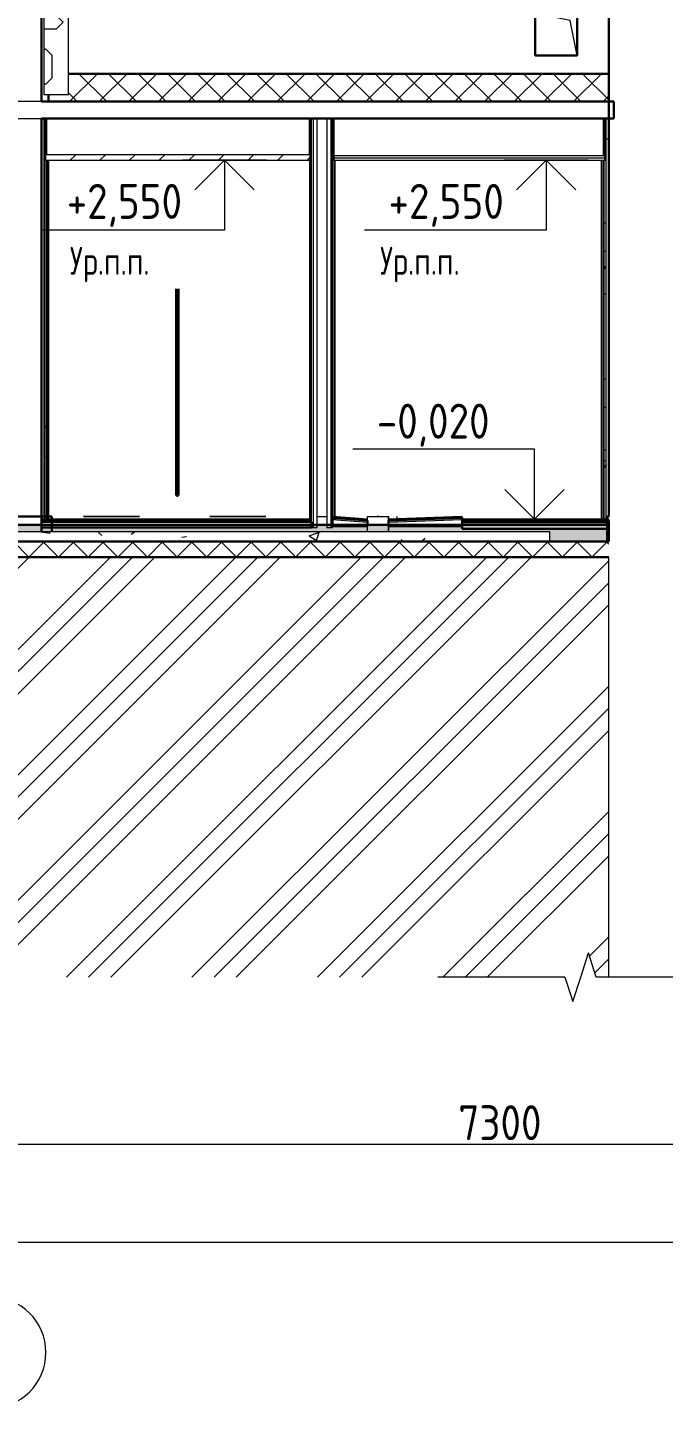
# Model space of a CAD drawing. Header units: millimetres. Extents: x -3929 to 624051, y 52832 to 514950.
# Drawn here: x 496946 to 501496, y 106358 to 116246 of the extents above; entities that cross this region are included whole.
import ezdxf

# ---------------------------------------------------------------- set-up
doc = ezdxf.new("R2010")
doc.units = ezdxf.units.MM
for name, color, linetype, lineweight in [('Аннотация', 7, 'Continuous', 18), ('Обобщенные модели', 7, 'Continuous', 18), ('Оси', 253, 'Continuous', 9), ('Отметки', 7, 'Continuous', 9), ('Перекрытие', 7, 'Continuous', 18), ('Перекрытие штриховка', 7, 'Continuous', 18), ('Потолки', 7, 'Continuous', 9), ('Размеры', 7, 'Continuous', 9), ('Сантехника', 7, 'Continuous', 18), ('Стены внутренние', 7, 'Continuous', 18), ('Стены наружные', 7, 'Continuous', 18), ('Стены несущие', 7, 'Continuous', 30), ('Стены отделка', 7, 'Continuous', 30), ('Стены штриховка', 7, 'Continuous', 9), ('Узлы', 7, 'Continuous', 18), ('ШТРИХОВКА', 252, 'Continuous', 15)]:
    doc.layers.add(name, color=color, linetype=linetype, lineweight=lineweight)
doc.layers.add('Линии', color=7, linetype='Continuous', lineweight=9, true_color=0x00a600)
doc.styles.add('GOST Common_1', font='GOST_Common.ttf', dxfattribs={"width": 0.9, "height": 250})
doc.styles.add('GOST Common_3', font='GOST_Common.ttf', dxfattribs={"width": 0.8, "height": 350})
doc.dimstyles.new('ADSK_Основной_2_5_мм_Округление_до_10_мм', dxfattribs={"dimscale": 304.8, "dimtxt": 251.428749, "dimasz": 0.463911, "dimexe": 0.492126, "dimexo": 0.492126, "dimgap": 0.098425, "dimtad": 1, "dimdec": 0, "dimrnd": 10, "dimdsep": 46, "dimtxsty": 'GOST Common_1', "dimblk1": 'OBLIQUE', "dimblk2": 'OBLIQUE', "dimsah": 1, "dimcen": 0.09, "dimdle": 0.492126, "dimazin": 2, "dimtfac": 1, "dimtdec": 4, "dimtix": 1, "dimtmove": 0, "dimatfit": 3, "dimfxl": 1, "dimtvp": 1, "dimtolj": 1, "dimtzin": 0, "dimlwd": 20, "dimlwe": 20, "dimarcsym": 2})
pattern_1 = [(0, (492818.01, 121045.93), (406.4, 101.6), [33.528, -271.272, 33.528, -271.272, -1625.6]), (0, (492818.01, 121045.93), (406.4, 101.6), [-609.6, 33.528, -576.072, 33.528, -271.272, -711.2]), (0, (492818.01, 121045.93), (406.4, 101.6), [-1524, 33.528, -169.672, 33.528, -474.472]), (120, (492970.41, 121096.73), (-291.1882, 301.1527), [33.528, -271.272, 33.528, -271.272, -1625.6]), (120, (492970.41, 121096.73), (-291.1882, 301.1527), [-609.6, 33.528, -576.072, 33.528, -271.272, -711.2]), (120, (492970.41, 121096.73), (-291.1882, 301.1527), [-1524, 33.528, -169.672, 33.528, -474.472]), (240, (493021.21, 121299.93), (-115.2118, -402.7527), [33.528, -271.272, 33.528, -271.272, -1625.6]), (240, (493021.21, 121299.93), (-115.2118, -402.7527), [-609.6, 33.528, -576.072, 33.528, -271.272, -711.2]), (240, (493021.21, 121299.93), (-115.2118, -402.7527), [-1524, 33.528, -169.672, 33.528, -474.472])]
pattern_2 = [(45, (492818.01, 121045.93), (-106.066, 106.066), []), (135, (492818.01, 121045.93), (-106.066, -106.066), [])]

# ---------------------------------------------------------------- blocks, each defined once
blk = doc.blocks.new('GM_Отверстие прямоугольное _в плите_ - Отверстие-1400855-Разрез 2-2')
at = {"layer": 'Обобщенные модели'}
for p, q in [((15647, -110), (15647, 0)), ((15647, 0), (15797, 0)), ((15719.5, 1), (15719.5, 0)), ((15722, 1), (15719.5, 1)), ((15724.5, 1), (15722, 1)), ((15724.5, 0), (15724.5, 1)), ((15797, 0), (15797, -110)), ((15647, 0), (15797, 0)), ((15647, -110), (15647, 0)), ((15797, -110), (15797, 0))]:
    blk.add_line(p, q, dxfattribs=at)
blk = doc.blocks.new('131_Сантехническая перегородка - СП-4-3858233-Разрез 2-2')
at = {"layer": 'Обобщенные модели', "lineweight": 40}
for p, q in [((14279.1, 1800), (14279.1, 150)), ((14291.1, 1800), (14279.1, 1800)), ((14291.1, 150), (14291.1, 1800)), ((14279.1, 150), (14291.1, 150))]:
    blk.add_line(p, q, dxfattribs=at)
blk = doc.blocks.new('SND_2D_Унитаз1 - 700x400-610750-Разрез 2-2')
at = {"layer": 'Сантехника'}
for p, q in [((14919.5, 0), (14519.5, 0)), ((14519.5, 0), (14919.5, 0)), ((14919.5, 0), (14519.5, 0))]:
    blk.add_line(p, q, dxfattribs=at)
blk = doc.blocks.new('ADSK_ОбобщеннаяМодель_ОтверстиеПрямоугольное_вСтене - Этаж 1_0_000-5054183-Разрез 2-2')
at = {"layer": 'Узлы'}
for p, q in [((17097.5, 3550), (16847.5, 3600)), ((17147.5, 3300), (17097.5, 3550))]:
    blk.add_line(p, q, dxfattribs=at)
at = {"layer": 'Узлы', "lineweight": 30}
for p, q in [((16847.5, 3600), (16847.5, 3300)), ((17147.5, 3600), (16847.5, 3600)), ((17147.5, 3300), (17147.5, 3600)), ((16847.5, 3300), (17147.5, 3300))]:
    blk.add_line(p, q, dxfattribs=at)
blk = doc.blocks.new('ADSK_Обрыв_Линия - По умолчанию-3135081-Разрез 2-2')
at = {"layer": 'Узлы'}
for p, q in [((17060.3, -3300), (16450.9, -3300)), ((17894.9, -3300), (17282.9, -3300))]:
    blk.add_line(p, q, dxfattribs=at)
blk = doc.blocks.new('Ось сетки - Круг_Ø8 мм-8258-Разрез 2-2')
at = {"layer": 'Оси', "lineweight": 20}
for start, end in [(360, 180), (180, 360)]:
    blk.add_arc((-5, -5988), 400, start, end, dxfattribs=at)
blk = doc.blocks.new('_Oblique')
at = {"color": 0, "linetype": 'ByBlock', "lineweight": -2}
blk.add_line((-0.5, -0.5), (0.5, 0.5), dxfattribs=at)
blk = doc.blocks.new('*D2799')
at = {"layer": 'Defpoints', "color": 0, "transparency": 16777216}
for p in [(496676.1, 108248.8), (496676.1, 108148.9), (503976.1, 108148.9)]:
    blk.add_point(p, dxfattribs=at)
at = {"layer": 'Размеры', "color": 0, "lineweight": 5, "transparency": 16777216}
for p, q in [((496676.1, 108298.9), (496676.1, 108398.8)), ((503976.1, 108298.9), (503976.1, 108398.8)), ((504126.1, 108248.8), (496526.1, 108248.8))]:
    blk.add_line(p, q, dxfattribs=at)
at = {"layer": 'Размеры', "color": 0, "lineweight": 5, "transparency": 16777216, "xscale": 141.4, "yscale": 141.4, "zscale": 141.4, "rotation": 180}
blk.add_blockref('_Oblique', (496676.1, 108248.8), dxfattribs=at)
at = {"layer": 'Размеры', "color": 0, "lineweight": 5, "transparency": 16777216, "xscale": 141.4, "yscale": 141.4, "zscale": 141.4}
blk.add_blockref('_Oblique', (503976.1, 108248.8), dxfattribs=at)
at = {"layer": 'Размеры', "color": 0, "lineweight": 5, "transparency": 16777216, "insert": (500326.1, 108403.8), "char_height": 250, "width": 756.843, "attachment_point": 5, "style": 'GOST Common_1'}
blk.add_mtext('\\A1;7300', dxfattribs=at)
blk = doc.blocks.new('*D2804')
at = {"layer": 'Defpoints', "color": 0, "transparency": 16777216}
for p in [(483726.1, 107648.8), (526776.1, 107648.8), (526776.1, 107548.8)]:
    blk.add_point(p, dxfattribs=at)
at = {"layer": 'Размеры', "color": 0, "lineweight": 5, "transparency": 16777216}
for p, q in [((483576.1, 107548.8), (526926.1, 107548.8)), ((483726.1, 107498.8), (483726.1, 107398.8)), ((526776.1, 107498.8), (526776.1, 107398.8))]:
    blk.add_line(p, q, dxfattribs=at)
at = {"layer": 'Размеры', "color": 0, "lineweight": 5, "transparency": 16777216, "xscale": 141.4, "yscale": 141.4, "zscale": 141.4, "rotation": 180}
blk.add_blockref('_Oblique', (483726.1, 107548.8), dxfattribs=at)
at = {"layer": 'Размеры', "color": 0, "lineweight": 5, "transparency": 16777216, "xscale": 141.4, "yscale": 141.4, "zscale": 141.4}
blk.add_blockref('_Oblique', (526776.1, 107548.8), dxfattribs=at)
at = {"layer": 'Размеры', "color": 0, "lineweight": 5, "transparency": 16777216, "insert": (505251.1, 107703.8), "char_height": 250, "width": 971.623, "attachment_point": 5, "style": 'GOST Common_1'}
blk.add_mtext('\\A1;43050', dxfattribs=at)
blk = doc.blocks.new('Высотные отметки - Стрелка вниз-12094-Разрез 2-2')
at = {"layer": 'Аннотация', "lineweight": 20}
for p, q in [((23173.6, 3220), (22573.6, 3220)), ((22873.6, 3220), (22661.5, 3007.9)), ((22873.6, 3220), (22873.6, 2720)), ((22873.6, 3220), (23085.7, 3007.9)), ((22873.6, 2720), (21573.6, 2720))]:
    blk.add_line(p, q, dxfattribs=at)
blk = doc.blocks.new('Высотные отметки - Стрелка вверх-12093-Разрез 2-2')
at = {"layer": 'Аннотация', "lineweight": 20}
for p, q in [((21738.9, 450), (20438.9, 450)), ((21738.9, -50), (21738.9, 450)), ((21738.9, -50), (21526.8, 162.1)), ((21738.9, -50), (21951, 162.1)), ((22038.9, -50), (21438.9, -50))]:
    blk.add_line(p, q, dxfattribs=at)

msp = doc.modelspace()

# ---------------------------------------------------------------- hatches: boundary and pattern name
at = {"layer": 'Перекрытие штриховка', "lineweight": 9, "true_color": 0x787878}
h = msp.add_hatch(dxfattribs=at)
h.set_pattern_fill('FP_20', color=8, style=0, pattern_type=2)
h.set_pattern_definition([(270, (499591.34, 112717.9), (600, 4e-14), []), (0, (499591.34, 112717.9), (0, 32.45), [])])
h.paths.add_polyline_path([(499528.063, 112725.933), (500029.248, 112745.283), (499528.063, 112745.283), (499528.063, 112730.573)])
h.paths.add_polyline_path([(499378.063, 112725.933), (499378.063, 112745.283), (499147.422, 112744.384), (499367.879, 112726.747)])
at = {"layer": 'Потолки'}
h = msp.add_hatch(dxfattribs=at)
h.set_pattern_fill('FP_3', color=256, style=0, pattern_type=2)
h.set_pattern_definition([(45, (492818.01, 121045.93), (-106.066, 106.066), [])])
h.paths.add_polyline_path([(498926.966, 115295.933), (498978.063, 115295.933), (498978.063, 115335.933), (497063.853, 115335.933), (497063.853, 115295.933), (498816.737, 115295.933)])
at = {"layer": 'Узлы', "lineweight": 5}
h = msp.add_hatch(dxfattribs=at)
h.set_pattern_fill('FP_24', color=256, style=0, pattern_type=2)
h.set_pattern_definition([(45, (492818, 121045.93), (0, 635), [67.352, -381.66]), (0, (492865.64, 121093.56), (317.5, 317.5), [158.75, -476.25]), (315, (493024.4, 121093.56), (635, 0), [67.352, -381.66]), (225, (493072, 121045.93), (0, -635), [67.352, -381.66]), (0, (492865.64, 120998.3), (317.5, 317.5), [158.75, -476.25]), (315, (492818, 121045.93), (635, 0), [67.352, -381.66]), (90, (493214.9, 120966.56), (-317.5, 317.5), [158.75, -476.25]), (45, (493214.9, 121125.3), (0, 635), [67.352, -381.66]), (45, (493262.5, 120918.93), (0, 635), [67.352, -381.66]), (90, (493310.14, 120966.56), (-317.5, 317.5), [158.75, -476.25]), (315, (493214.9, 120966.56), (635, 0), [67.352, -381.66]), (315, (493262.5, 121172.93), (635, 0), [67.352, -381.66])])
h.paths.add_polyline_path([(497071.498, 115765.933), (497237.012, 115765.933), (497237.012, 116645.933), (497061.57, 116645.933), (497061.57, 115765.933), (497071.406, 115765.933)])
h = msp.add_hatch(dxfattribs=at)
h.set_pattern_fill('FP_23', color=256, style=0, pattern_type=2)
h.set_pattern_definition([(50, (492818, 121045.93), (728.737, -63.756), [76.2, -838.2]), (355, (492818, 121045.9), (-140.97, 764.23), [60.96, -670.56]), (100.451, (492878.74, 121040.6), (587.77, 700.467), [64.76, -712.36]), (46.184, (492818, 121249.1), (1084.316, -168.17), [114.3, -1257.3]), (96.636, (492908.4, 121235.1), (949.61, 989.71), [97.14, -1068.54]), (351.184, (492818, 121249.1), (949.62, 989.7), [91.44, -1005.84]), (21, (492919.6, 121198.33), (606.458, -409.06), [76.2, -838.2]), (326, (492919.6, 121198.3), (247.21, 736.753), [60.96, -670.56]), (71.451, (492970.15, 121164.24), (853.67, 327.685), [64.76, -712.36]), (37.5, (492818.01, 121045.93), (12.3547, 338.22), [33.528, -628.904, 33.528, -647.192, -673.1]), (37.5, (492818.01, 121045.93), (12.3547, 338.22), [-1343.152, 33.528, -639.572]), (7.5, (492818, 121045.93), (267.279, 400.722), [33.528, -354.584, 33.528, -613.664, -256.54]), (7.5, (492818, 121045.93), (267.279, 400.722), [-1035.304, 33.528, -223.012]), (327.5, (492591.45, 121045.93), (542.3633, -22.9153), [33.528, -220.472, 33.528, -758.952, -1051.56]), (327.5, (492591.45, 121045.93), (542.3633, -22.9153), [-1046.48, 33.528, -1018.032]), (317.5, (492489.85, 121045.93), (592.517, 101.707), [33.528, -296.672, 33.528, -492.76, -746.76]), (317.5, (492489.85, 121045.93), (592.517, 101.707), [-856.488, 33.528, -713.232])])
h.paths.add_polyline_path([(485689.453, 112545.933), (486192.457, 112545.933), (486192.457, 112565.933), (500682.053, 112565.933), (500682.053, 112635.933), (485619.344, 112635.933), (485619.344, 112545.933)])
h = msp.add_hatch(dxfattribs=at)
h.set_pattern_fill('FP_22', color=256, style=0, pattern_type=2)
h.set_pattern_definition([(45, (492818, 121045.93), (-449.013, 449.013), []), (45, (492976.76, 121045.93), (0, 898.026), []), (45, (492659.26, 121045.93), (0, 898.026), [])])
h.paths.add_polyline_path([(527266.021, 109033.383), (527476.991, 109033.383), (527476.991, 110738.798), (529189.533, 110738.798), (529189.533, 112185.933), (528811.986, 112185.933), (528811.055, 111395.933), (527091.534, 111395.933), (527091.534, 109445.933), (527266.021, 109445.933), (527266.021, 109129.339)])
h.paths.add_polyline_path([(526263.577, 109033.383), (526519.948, 109033.383), (526519.948, 109445.933), (526569.948, 109445.933), (526569.948, 109645.933), (501624.237, 109645.933), (501624.237, 109445.933), (501676.021, 109445.933), (501676.021, 109067.891), (501824.237, 109067.891), (501824.237, 109195.933), (526136.352, 109195.933), (526136.352, 109033.383)])
h.paths.add_polyline_path([(483742.211, 109445.933), (500791.42, 109445.933), (500959.037, 109619.138), (501014.037, 109445.933), (501105.563, 109445.933), (501104.424, 112453.93), (486192.457, 112453.93), (486192.457, 112545.933), (480649.257, 112545.933), (479504.862, 111935.933), (479144.603, 111935.933), (479144.603, 111909.517), (478566.301, 111909.517), (478566.301, 111373.253), (482866.301, 111373.253), (483034.92, 109445.933), (483054.095, 109445.933)])
h.paths.add_polyline_path([(499387.935, 112394.207), (499387.939, 112394.207), (499388.911, 112386.853)])
h = msp.add_hatch(dxfattribs=at)
h.set_pattern_fill('FP_15', color=256, style=0, pattern_type=2)
h.set_pattern_definition(pattern_2)
h.paths.add_polyline_path([(499146.911, 112453.93), (501105.563, 112453.93), (501105.563, 112565.933), (486192.457, 112565.933), (486192.457, 112453.93), (499132.935, 112453.93)])
at = {"layer": 'ШТРИХОВКА'}
h = msp.add_hatch(dxfattribs=at)
h.set_pattern_fill('FP_15', color=252, style=0, pattern_type=2)
h.set_pattern_definition(pattern_2)
h.paths.add_polyline_path([(497095.652, 115715.933), (501105.563, 115715.933), (501105.563, 115915.933), (497237.012, 115915.933), (497237.012, 115765.933), (497095.652, 115765.933)])
h = msp.add_hatch(dxfattribs=at)
h.set_pattern_fill('FP_2', color=252, style=0, pattern_type=2)
h.set_pattern_definition(pattern_1)
h.paths.add_polyline_path([(497078.853, 112745.933), (497078.853, 115295.933), (497063.853, 115295.933), (497063.853, 112745.933)])
h = msp.add_hatch(dxfattribs=at)
h.set_pattern_fill('FP_2', color=252, style=0, pattern_type=2)
h.set_pattern_definition(pattern_1)
h.paths.add_polyline_path([(501085.563, 112725.933), (501085.563, 115295.933), (501070.563, 115295.933), (501070.563, 112725.933)])
h = msp.add_hatch(color=252, dxfattribs=at)
h.paths.add_polyline_path([(499378.063, 112700.853), (499378.063, 112710.885), (499146.063, 112729.445), (499146.063, 112725.933), (499128.063, 112725.933), (499128.063, 112720.853), (499367.879, 112701.668)])
h.paths.add_polyline_path([(499528.063, 112700.915), (500054.617, 112720.915), (500054.617, 112730.922), (499528.063, 112710.922)])
h = msp.add_hatch(dxfattribs=at)
h.set_pattern_fill('FP_2', color=252, style=0, pattern_type=2)
h.set_pattern_definition(pattern_1)
h.paths.add_polyline_path([(500682.053, 112565.933), (501105.563, 112565.933), (501105.563, 112685.933), (486209.344, 112685.933), (486209.344, 112635.933), (500682.053, 112635.933)])
for points in [[(498155.368, 112705.933), (498978.063, 112705.933), (498978.063, 112710.933), (497119.451, 112710.933), (497119.451, 112705.933), (498045.14, 112705.933)], [(500054.617, 112700.933), (501092.684, 112700.933), (501092.684, 112710.933), (500054.617, 112710.922)]]:
    msp.add_hatch(color=252, dxfattribs=at).paths.add_polyline_path(points)

# ---------------------------------------------------------------- linework, layer by layer
at = {"layer": 'Аннотация'}
for p, q in [((500904.037, 109445.933), (500959.037, 109619.138)), ((501014.037, 109445.933), (500959.037, 109619.138)), ((501014.037, 109445.933), (500959.037, 109619.138)), ((500182.053, 109445.933), (499882.053, 109445.933)), ((500791.42, 109445.933), (500847.728, 109272.632)), ((500791.42, 109445.933), (500847.728, 109272.632)), ((500847.728, 109272.632), (500904.037, 109445.933)), ((500847.728, 109272.632), (500904.037, 109445.933))]:
    msp.add_line(p, q, dxfattribs=at)
at = {"layer": 'Линии', "color": 7}
for p, q in [((497061.57, 116645.933), (497061.57, 115765.933)), ((497237.012, 115765.933), (497237.012, 116645.933)), ((497061.57, 115765.933), (497237.012, 115765.933)), ((500682.053, 112635.933), (485619.344, 112635.933)), ((500682.053, 112565.933), (500682.053, 112635.933)), ((501105.563, 109445.933), (501105.563, 112453.93))]:
    msp.add_line(p, q, dxfattribs=at)
at = {"layer": 'Линии', "color": 7, "lineweight": 30}
for p, q in [((501105.563, 112565.933), (486192.457, 112565.933)), ((486192.457, 112453.93), (501105.563, 112453.93))]:
    msp.add_line(p, q, dxfattribs=at)
at = {"layer": 'Отметки', "lineweight": 5}
msp.add_line((500661.337, 112725.933), (500573.686, 112725.933), dxfattribs=at)
at = {"layer": 'Перекрытие', "lineweight": 30}
for p, q in [((501105.563, 115915.933), (497237.012, 115915.933)), ((501141.295, 115715.933), (497043.853, 115715.933)), ((497095.652, 115765.933), (497095.652, 115715.933)), ((501141.295, 115595.933), (501141.295, 115715.933)), ((497043.853, 115595.933), (501141.295, 115595.933)), ((499128.063, 112736.904), (499128.063, 112675.933)), ((499378.063, 112716.904), (499128.063, 112736.904)), ((500054.617, 112736.926), (499528.063, 112716.926)), ((500054.617, 112655.933), (500054.617, 112736.926)), ((501105.563, 112685.933), (486209.344, 112685.933)), ((497043.853, 112705.933), (497043.853, 112665.933)), ((498978.063, 112705.933), (497043.853, 112705.933)), ((497043.853, 112665.933), (498978.063, 112665.933)), ((498978.063, 112665.933), (498978.063, 112705.933)), ((499128.063, 112675.933), (499378.063, 112675.933)), ((499378.063, 112675.933), (499378.063, 112716.904)), ((499528.063, 112716.926), (499528.063, 112675.933)), ((499528.063, 112675.933), (500054.617, 112675.933)), ((500054.617, 112716.933), (501105.563, 112716.933)), ((500054.617, 112655.933), (501105.563, 112655.933)), ((501105.563, 112655.933), (501105.563, 112716.933)), ((501105.563, 112565.933), (501105.563, 112685.933))]:
    msp.add_line(p, q, dxfattribs=at)
at = {"layer": 'Перекрытие'}
for p, q in [((497043.853, 115715.933), (496676.112, 115715.933)), ((496676.112, 115595.933), (497043.853, 115595.933)), ((499378.063, 112710.885), (499128.063, 112730.885)), ((500054.617, 112730.922), (499528.063, 112710.922)), ((498978.063, 112716.933), (497043.853, 112716.933)), ((498978.063, 112710.933), (497043.853, 112710.933)), ((499378.063, 112700.853), (499128.063, 112720.853)), ((500054.617, 112720.915), (499528.063, 112700.915)), ((500054.617, 112710.933), (501105.563, 112710.933)), ((500054.617, 112700.933), (501105.563, 112700.933))]:
    msp.add_line(p, q, dxfattribs=at)
at = {"layer": 'Перекрытие', "lineweight": 9}
for p, q in [((498978.063, 112725.933), (497043.853, 112725.933)), ((497043.853, 112725.933), (497043.853, 112705.933)), ((498978.063, 112705.933), (498978.063, 112725.933)), ((499378.063, 112725.933), (499128.063, 112745.933)), ((499378.063, 112716.904), (499378.063, 112725.933)), ((500054.617, 112745.933), (499528.063, 112725.933)), ((499528.063, 112725.933), (499528.063, 112716.926)), ((500054.617, 112736.926), (500054.617, 112745.933)), ((501105.563, 112725.933), (500054.617, 112725.933)), ((501105.563, 112716.933), (501105.563, 112725.933))]:
    msp.add_line(p, q, dxfattribs=at)
at = {"layer": 'Потолки', "lineweight": 18}
for p, q in [((498978.063, 115335.933), (497063.853, 115335.933)), ((497063.853, 115335.933), (497063.853, 115295.933)), ((497063.853, 115295.933), (498978.063, 115295.933)), ((498978.063, 115295.933), (498978.063, 115335.933)), ((501085.563, 115327.933), (499128.063, 115327.933)), ((499128.063, 115327.933), (499128.063, 115311.933)), ((501085.563, 115311.933), (499128.063, 115311.933)), ((501085.563, 115311.933), (501085.563, 115327.933))]:
    msp.add_line(p, q, dxfattribs=at)
at = {"layer": 'Потолки'}
msp.add_line((499140.063, 115295.933), (501073.563, 115295.933), dxfattribs=at)
at = {"layer": 'Стены внутренние'}
for p, q in [((500578.637, 116045.933), (500578.637, 116345.933)), ((500878.637, 116345.933), (500878.637, 116045.933)), ((500878.637, 116045.933), (500578.637, 116045.933)), ((499018.063, 112745.933), (499088.063, 112745.933))]:
    msp.add_line(p, q, dxfattribs=at)
at = {"layer": 'Стены наружные'}
for p, q in [((497076.94, 115335.933), (497076.94, 115595.933)), ((497079.94, 115595.933), (497079.94, 115335.933)), ((498963.063, 115335.933), (498963.063, 115595.933)), ((501068.063, 115327.933), (501068.063, 115595.933))]:
    msp.add_line(p, q, dxfattribs=at)
at = {"layer": 'Стены несущие'}
for p, q in [((497043.853, 115715.933), (497043.853, 116645.933)), ((501105.563, 116445.933), (501105.563, 112745.933)), ((497043.853, 112635.933), (497043.853, 115595.933)), ((497119.451, 112745.933), (496609.451, 112745.933)), ((497119.451, 112635.933), (497119.451, 112745.933)), ((501092.684, 112745.933), (501092.684, 112565.933)), ((501105.563, 112745.933), (501092.684, 112745.933))]:
    msp.add_line(p, q, dxfattribs=at)
at = {"layer": 'Стены отделка', "lineweight": 9}
for p, q in [((497063.853, 112745.933), (497063.853, 115595.933)), ((497063.853, 115595.933), (497063.853, 112725.933)), ((497075.853, 115295.933), (497075.853, 115595.933)), ((498966.063, 115595.933), (498966.063, 115295.933)), ((498978.063, 112725.933), (498978.063, 115595.933)), ((499018.063, 112665.933), (499018.063, 115595.933)), ((499088.063, 115595.933), (499088.063, 112665.933)), ((499128.063, 112665.933), (499128.063, 115595.933)), ((499140.063, 115295.933), (499140.063, 115595.933)), ((501073.563, 115595.933), (501073.563, 115295.933)), ((501085.563, 112725.933), (501085.563, 115595.933)), ((501105.563, 115445.933), (501085.563, 115445.933)), ((497096.853, 112725.933), (497096.853, 115295.933)), ((498963.063, 115295.933), (498963.063, 112725.933)), ((499128.063, 115295.933), (499140.063, 115295.933)), ((499146.063, 112725.933), (499146.063, 115295.933)), ((501050.563, 115295.933), (501050.563, 112725.933)), ((501073.563, 115295.933), (501085.563, 115295.933)), ((499128.063, 112725.933), (499146.063, 112725.933)), ((501085.563, 112745.933), (501092.684, 112745.933)), ((498978.063, 112665.933), (499018.063, 112665.933)), ((499088.063, 112665.933), (499128.063, 112665.933))]:
    msp.add_line(p, q, dxfattribs=at)
at = {"layer": 'Стены штриховка'}
for p, q in [((497073.853, 115295.933), (497073.853, 115595.933)), ((498968.063, 115595.933), (498968.063, 115295.933)), ((498991.063, 112665.933), (498991.063, 115595.933)), ((499115.063, 115595.933), (499115.063, 112665.933)), ((499138.063, 115295.933), (499138.063, 115595.933)), ((501075.563, 115595.933), (501075.563, 115295.933)), ((497078.853, 112725.933), (497078.853, 115295.933)), ((497087.853, 112725.933), (497087.853, 115295.933)), ((498972.063, 112725.933), (498972.063, 115295.933)), ((499137.063, 115295.933), (499137.063, 112725.933)), ((501061.563, 115295.933), (501061.563, 112725.933)), ((501070.563, 115295.933), (501070.563, 112725.933))]:
    msp.add_line(p, q, dxfattribs=at)

# ---------------------------------------------------------------- block references
at = {"layer": 'Обобщенные модели', "color": 7, "true_color": 0xffffff}
msp.add_blockref('ADSK_ОбобщеннаяМодель_ОтверстиеПрямоугольное_вСтене - Этаж 1_0_000-5054183-Разрез 2-2', (483731.112, 112745.933), dxfattribs=at)
at = {"layer": 'Обобщенные модели'}
for name in ['131_Сантехническая перегородка - СП-4-3858233-Разрез 2-2', 'GM_Отверстие прямоугольное _в плите_ - Отверстие-1400855-Разрез 2-2']:
    msp.add_blockref(name, (483731.112, 112745.933), dxfattribs=at)
at = {"layer": 'Оси', "lineweight": 20}
msp.add_blockref('Ось сетки - Круг_Ø8 мм-8258-Разрез 2-2', (496681.112, 112745.933), dxfattribs=at)
at = {"layer": 'Отметки', "lineweight": 20}
for name, p in [('Высотные отметки - Стрелка вниз-12094-Разрез 2-2', (475480.586, 112075.933)), ('Высотные отметки - Стрелка вниз-12094-Разрез 2-2', (477783.796, 112075.933)), ('Высотные отметки - Стрелка вверх-12093-Разрез 2-2', (478834.802, 112775.933))]:
    msp.add_blockref(name, p, dxfattribs=at)
at = {"layer": 'Сантехника'}
for p in [(482826.112, 112745.933), (483731.112, 112745.933)]:
    msp.add_blockref('SND_2D_Унитаз1 - 700x400-610750-Разрез 2-2', p, dxfattribs=at)
at = {"layer": 'Узлы'}
msp.add_blockref('ADSK_Обрыв_Линия - По умолчанию-3135081-Разрез 2-2', (483731.112, 112745.933), dxfattribs=at)

# ---------------------------------------------------------------- texts
at = {"layer": 'Отметки', "lineweight": 20, "char_height": 250, "width": 1028.82257, "attachment_point": 1, "line_spacing_factor": 1.022761, "style": 'GOST Common_1'}
for s, insert in [('+2,550', (497225.525, 115126.489)), ('+2,550', (499528.736, 115126.489)), ('-0,020', (499445.01, 113552.64))]:
    msp.add_mtext(s, dxfattribs=dict(at, insert=insert))

# ---------------------------------------------------------------- dimensions: what is measured, and where the dimension line sits
at = {"layer": 'Размеры', "lineweight": 5}
for base, p1, p2, override, picture, middle in [((496676.112, 108248.841), (503976.112, 108148.856), (496676.112, 108148.856), {"dimpost": '<>', "dimfxl": 7300, "dimlwd": 5, "dimlwe": 5}, '*D2799', (500326.112, 108403.841)), ((526776.112, 107548.841), (483726.112, 107648.826), (526776.112, 107648.826), {"dimpost": '<>', "dimfxl": 43050, "dimlwd": 5, "dimlwe": 5}, '*D2804', (505251.112, 107703.841))]:
    dim = msp.add_linear_dim(base=base, p1=p1, p2=p2, dimstyle='ADSK_Основной_2_5_мм_Округление_до_10_мм', override=override, dxfattribs=at)
    dim.commit()
    dim.dimension.update_dxf_attribs({"geometry": picture, "text_midpoint": middle})

# ---------------------------------------------------------------- next in the draw order: texts
at = {"layer": 'Аннотация', "lineweight": 9, "char_height": 200, "width": 715.383, "attachment_point": 1, "line_spacing_factor": 1.022766, "style": 'GOST Common_3', "bg_fill": 2}
for insert in [(497248.157, 114675.828), (499468.157, 114675.828)]:
    msp.add_mtext('\\pxt1.8,3.6,5.4,7.2,9,10.8,12.6,14.4,16.2,18,19.8,21.6,23.4,25.2,27,28.8,30.6,32.4,34.2,36,37.8,39.6,41.4,43.2,45,46.8,48.6,50.4,52.2,54,55.8,57.6;{Ур.п.п.}', dxfattribs=dict(at, insert=insert))

doc.saveas('drawing.dxf')
